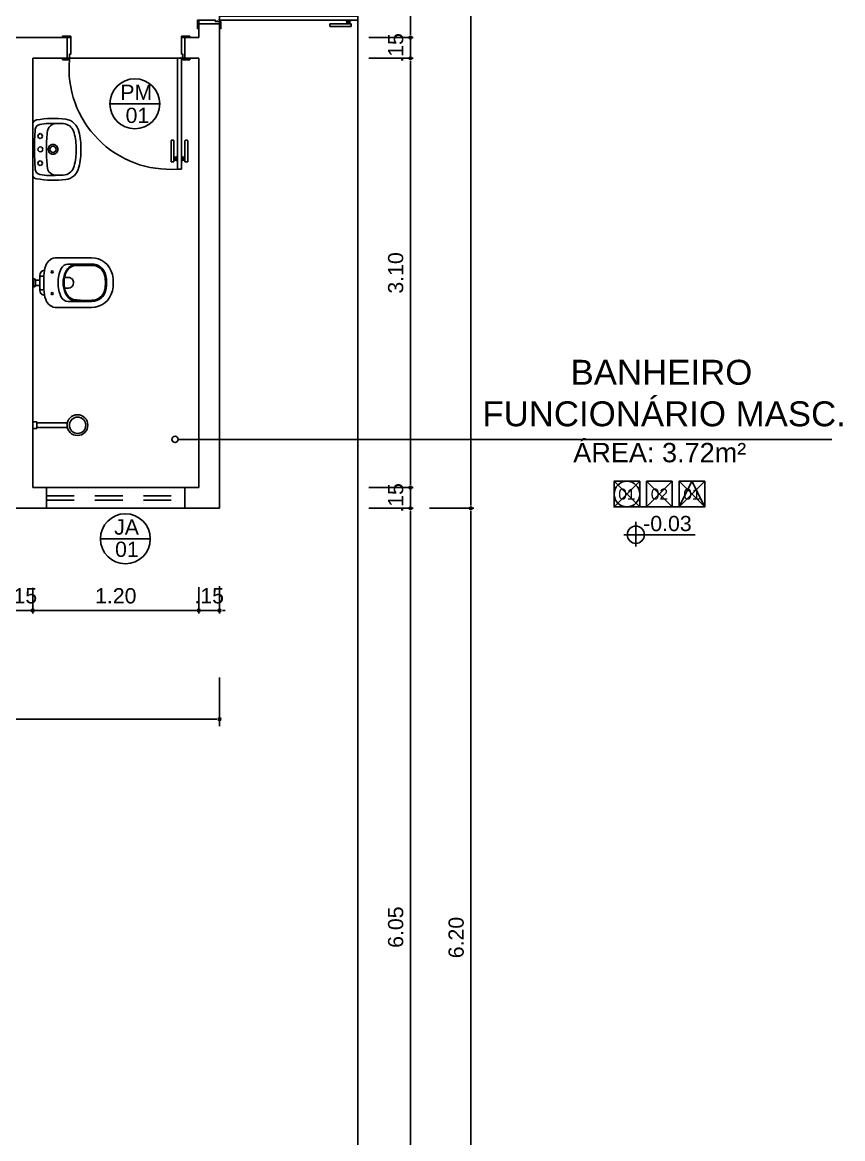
# Model space of a CAD drawing. Header units: millimetres. Extents: x 2125 to 3408, y 1171 to 1686.
# Drawn here: x 2458.79 to 2464.71, y 1478.39 to 1486.45 of the extents above; entities that cross this region are included whole.
import ezdxf
from ezdxf.enums import TextEntityAlignment as Align

# ---------------------------------------------------------------- set-up
doc = ezdxf.new("R2010")
doc.units = ezdxf.units.MM
doc.linetypes.add('CONTORNO_QUADRO_T', pattern=[0.35, 0.2, -0.15])
for name, color, linetype in [('at_Entity', 7, 'Continuous'), ('CALÇADA', 252, 'Continuous'), ('cotas', 7, 'Continuous'), ('ESQUADRIA', 3, 'Continuous'), ('ESQUADRIAS', 7, 'Continuous'), ('Esquadrias portas', 7, 'Continuous'), ('JANELA2', 1, 'Continuous'), ('Layout_Equipamentos', 7, 'Continuous'), ('PAREDE', 4, 'Continuous'), ('soleira piso', 7, 'Continuous'), ('TEXTO01', 7, 'Continuous'), ('TEXTO02', 3, 'Continuous'), ('TEXTO03', 2, 'Continuous'), ('TEXTO_ESP_FORRO', 62, 'Continuous'), ('TEXTO_ESP_PAREDES', 10, 'Continuous'), ('TEXTO_ESP_PISO', 150, 'Continuous')]:
    doc.layers.add(name, color=color, linetype=linetype)
doc.styles.add('ARIAL', font='sanss___.ttf')
doc.styles.add('ROMANS', font='arial.ttf')
doc.styles.add('TEXTO1', font='swissko.ttf', dxfattribs={"width": 0.6, "height": 0.1})
doc.dimstyles.new('ESCALA 50', dxfattribs={"dimtxt": 0.08, "dimasz": 0.02, "dimexe": 0.05, "dimexo": 0.05, "dimgap": 0.05, "dimtad": 1, "dimlfac": -10, "dimzin": 1, "dimdsep": 46, "dimtxsty": 'ROMANS', "dimblk1": 'PPC', "dimblk2": 'PPC', "dimsah": 1, "dimcen": 0.02, "dimclrd": 7, "dimclre": 7, "dimclrt": 3, "dimadec": 0, "dimazin": 0, "dimtfac": 1, "dimtix": 1, "dimtmove": 1, "dimatfit": 3, "dimldrblk": 'PPC', "dimfxl": 0, "dimtolj": 1, "dimtzin": 12, "dimarcsym": 0})
doc.dimstyles.new('ESCALA75', dxfattribs={"dimtxt": 0.11, "dimasz": 0.02, "dimexe": 0.02, "dimexo": 0.04, "dimgap": 0.05, "dimtad": 1, "dimzin": 4, "dimdsep": 46, "dimtxsty": 'ROMANS', "dimblk1": 'PPC', "dimblk2": 'PPC', "dimsah": 1, "dimcen": 0.02, "dimclrd": 7, "dimclre": 7, "dimclrt": 3, "dimazin": 1, "dimtfac": 1, "dimtix": 1, "dimtmove": 0, "dimatfit": 3, "dimldrblk": 'PPC', "dimfxl": 0, "dimtolj": 1, "dimtzin": 12, "dimarcsym": 0})

# ---------------------------------------------------------------- blocks, each defined once
blk = doc.blocks.new('P80_02')
at = {"layer": 'ESQUADRIAS', "color": 3, "linetype": 'Continuous'}
for p, q in [((-0.02, 0.6698), (-0.02, 0.8215)), ((0, 0.8215), (0, 0.6698)), ((0.023, 0.78), (0.023, 0.82)), ((0.057, 0.78), (0.057, 0.82)), ((0.08, 0.8215), (0.08, 0.6698)), ((0.1, 0.6698), (0.1, 0.8215)), ((-0.0035, 0.6668), (-0.0175, 0.6668)), ((0.0835, 0.6668), (0.0975, 0.6668))]:
    blk.add_line(p, q, dxfattribs=at)
at = {"layer": 'ESQUADRIAS', "color": 3}
for p, q in [((0, 0.8215), (-0.02, 0.8215)), ((0, 0.81), (0.023, 0.81)), ((0.023, 0.82), (0.025, 0.82)), ((0.057, 0.82), (0.055, 0.82)), ((0.08, 0.81), (0.057, 0.81)), ((0.08, 0.8215), (0.1, 0.8215)), ((0, 0.8), (0.023, 0.8)), ((0, 0.79), (0.023, 0.79)), ((0.023, 0.78), (0.025, 0.78)), ((0.057, 0.78), (0.055, 0.78)), ((0.08, 0.8), (0.057, 0.8)), ((0.08, 0.79), (0.057, 0.79))]:
    blk.add_line(p, q, dxfattribs=at)
at = {"layer": 'ESQUADRIAS', "color": 2}
for p, q in [((0.025, 0.075), (0.025, 0.875)), ((0.025, 0.875), (0.055, 0.875)), ((0.055, 0.875), (0.055, 0.075)), ((0.055, 0.075), (0.025, 0.075))]:
    blk.add_line(p, q, dxfattribs=at)
at = {"layer": 'ESQUADRIAS'}
for p, q in [((0.0165, 0.0585), (0.0165, 0.0615)), ((0.0315, 0.0735), (0.0285, 0.0735))]:
    blk.add_line(p, q, dxfattribs=at)
at = {"layer": 'ESQUADRIAS', "color": 3}
for points in [[(0.015, 0.085), (-0.035, 0.085), (-0.035, 0.075), (0.015, 0.075)], [(0.885, 0.085), (0.835, 0.085), (0.835, 0.075), (0.885, 0.075)], [(0.025, -0.075), (0, -0.075), (-0.035, -0.075), (-0.035, -0.085), (0.025, -0.085)], [(0.885, -0.075), (0.825, -0.075), (0.825, -0.085), (0.885, -0.085)]]:
    blk.add_lwpolyline(points, close=True, dxfattribs=at)
at = {"layer": 'ESQUADRIAS', "color": 2}
for points in [[(0.025, 0.045), (0.015, 0.045), (0.015, 0.075), (0, 0.075), (0, -0.075), (0.025, -0.075)], [(0.825, 0.045), (0.835, 0.045), (0.835, 0.075), (0.85, 0.075), (0.85, -0.075), (0.825, -0.075)]]:
    blk.add_lwpolyline(points, close=True, dxfattribs=at)
at = {"layer": 'ESQUADRIAS', "color": 1}
for points in [[(0.016, 0.0705, -0.236068), (0.015, 0.0725), (0.015, 0.07), (0.015, 0.05), (0.016, 0.05)], [(0.0195, 0.074, 0.236068), (0.0175, 0.075), (0.02, 0.075), (0.04, 0.075), (0.04, 0.074)]]:
    blk.add_lwpolyline(points, format="xyb", close=True, dxfattribs=at)
at = {"layer": 'ESQUADRIAS'}
for points in [[(0.0173, 0.0625), (0.0165, 0.0615), (0.016, 0.0615)], [(0.0173, 0.0575), (0.0165, 0.0585), (0.016, 0.0585)], [(0.0173, 0.0596), (0.0175, 0.0596), (0.0175, 0.0575), (0.0173, 0.0575), (0.0173, 0.0625), (0.0175, 0.0625), (0.0175, 0.0604), (0.0173, 0.0604)], [(0.0275, 0.0727), (0.0285, 0.0735), (0.0285, 0.074)], [(0.0304, 0.0727), (0.0304, 0.0725), (0.0325, 0.0725), (0.0325, 0.0727), (0.0275, 0.0727), (0.0275, 0.0725), (0.0296, 0.0725), (0.0296, 0.0727)], [(0.0325, 0.0727), (0.0315, 0.0735), (0.0315, 0.074)]]:
    blk.add_lwpolyline(points, dxfattribs=at)
at = {"layer": 'ESQUADRIAS', "color": 1}
blk.add_circle((0.0175, 0.0725), 0.0025, dxfattribs=at)
at = {"layer": 'ESQUADRIAS'}
blk.add_arc((0.1085, 0.1477), 0.7292, 355.06362, 94.20651, dxfattribs=at)
at = {"layer": 'ESQUADRIAS', "color": 3, "linetype": 'Continuous'}
for centre, start, end in [((-0.017, 0.6698), 180, 260.53768), ((-0.003, 0.6698), 260.53768, 360), ((0.083, 0.6698), 180, 279.46232), ((0.097, 0.6698), 279.46232, 0)]:
    blk.add_arc(centre, 0.003, start, end, dxfattribs=at)
blk = doc.blocks.new('new block2')
at = {"layer": 'ESQUADRIAS', "color": 2}
for p, q in [((-0.09, 1.16), (-0.09, 0.16)), ((-0.09, 1.16), (-0.06, 1.16)), ((-0.06, 0.16), (-0.06, 1.16)), ((-0.09, 0.16), (-0.06, 0.16))]:
    blk.add_line(p, q, dxfattribs=at)
at = {"layer": 'ESQUADRIAS', "color": 3, "linetype": 'Continuous'}
for p, q in [((-0.135, 0.9598), (-0.135, 1.1115)), ((-0.115, 1.1115), (-0.115, 0.9598)), ((-0.092, 1.07), (-0.092, 1.11)), ((-0.058, 1.07), (-0.058, 1.11)), ((-0.035, 1.1115), (-0.035, 0.9598)), ((-0.015, 0.9598), (-0.015, 1.1115)), ((-0.1185, 0.9568), (-0.1325, 0.9568)), ((-0.0315, 0.9568), (-0.0175, 0.9568))]:
    blk.add_line(p, q, dxfattribs=at)
at = {"layer": 'ESQUADRIAS', "color": 3}
for p, q in [((-0.115, 1.1115), (-0.135, 1.1115)), ((-0.115, 1.1), (-0.092, 1.1)), ((-0.115, 1.09), (-0.092, 1.09)), ((-0.115, 1.08), (-0.092, 1.08)), ((-0.092, 1.11), (-0.09, 1.11)), ((-0.092, 1.07), (-0.09, 1.07)), ((-0.058, 1.11), (-0.06, 1.11)), ((-0.058, 1.07), (-0.06, 1.07)), ((-0.035, 1.1), (-0.058, 1.1)), ((-0.035, 1.09), (-0.058, 1.09)), ((-0.035, 1.08), (-0.058, 1.08)), ((-0.035, 1.1115), (-0.015, 1.1115))]:
    blk.add_line(p, q, dxfattribs=at)
at = {"layer": 'ESQUADRIAS'}
for p, q in [((-0.0665, 0.1585), (-0.0635, 0.1585)), ((-0.0515, 0.1435), (-0.0515, 0.1465))]:
    blk.add_line(p, q, dxfattribs=at)
at = {"layer": 'ESQUADRIAS', "color": 3}
for points in [[(-1.12, 0.17), (-1.07, 0.17), (-1.07, 0.16), (-1.12, 0.16)], [(-0.05, 0.17), (0, 0.17), (0, 0.16), (-0.05, 0.16)], [(-1.12, 0.01), (-1.06, 0.01), (-1.06, 0), (-1.12, 0)], [(-0.06, 0.01), (-0.035, 0.01), (0, 0.01), (0, 0), (-0.06, 0)]]:
    blk.add_lwpolyline(points, close=True, dxfattribs=at)
at = {"layer": 'ESQUADRIAS', "color": 2}
for points in [[(-1.06, 0.13), (-1.07, 0.13), (-1.07, 0.16), (-1.085, 0.16), (-1.085, 0.01), (-1.06, 0.01)], [(-0.06, 0.13), (-0.05, 0.13), (-0.05, 0.16), (-0.035, 0.16), (-0.035, 0.01), (-0.06, 0.01)]]:
    blk.add_lwpolyline(points, close=True, dxfattribs=at)
at = {"layer": 'ESQUADRIAS', "color": 1}
for points in [[(-0.0545, 0.159, -0.236068), (-0.0525, 0.16), (-0.055, 0.16), (-0.075, 0.16), (-0.075, 0.159)], [(-0.051, 0.1555, 0.236068), (-0.05, 0.1575), (-0.05, 0.155), (-0.05, 0.135), (-0.051, 0.135)]]:
    blk.add_lwpolyline(points, format="xyb", close=True, dxfattribs=at)
at = {"layer": 'ESQUADRIAS'}
for points in [[(-0.0675, 0.1577), (-0.0665, 0.1585), (-0.0665, 0.159)], [(-0.0654, 0.1577), (-0.0654, 0.1575), (-0.0675, 0.1575), (-0.0675, 0.1577), (-0.0625, 0.1577), (-0.0625, 0.1575), (-0.0646, 0.1575), (-0.0646, 0.1577)], [(-0.0625, 0.1577), (-0.0635, 0.1585), (-0.0635, 0.159)], [(-0.0523, 0.1446), (-0.0525, 0.1446), (-0.0525, 0.1425), (-0.0523, 0.1425), (-0.0523, 0.1475), (-0.0525, 0.1475), (-0.0525, 0.1454), (-0.0523, 0.1454)], [(-0.0523, 0.1475), (-0.0515, 0.1465), (-0.051, 0.1465)], [(-0.0523, 0.1425), (-0.0515, 0.1435), (-0.051, 0.1435)]]:
    blk.add_lwpolyline(points, dxfattribs=at)
at = {"layer": 'ESQUADRIAS', "color": 1}
blk.add_circle((-0.0525, 0.1575), 0.0025, dxfattribs=at)
at = {"layer": 'ESQUADRIAS', "color": 3, "linetype": 'Continuous'}
for centre, start, end in [((-0.132, 0.9598), 180, 260.53768), ((-0.118, 0.9598), 260.53768, 360), ((-0.032, 0.9598), 180, 279.46232), ((-0.018, 0.9598), 279.46232, 0)]:
    blk.add_arc(centre, 0.003, start, end, dxfattribs=at)
at = {"layer": 'Esquadrias portas'}
blk.add_arc((-0.0469, 0.1373), 1.0236, 92.41211, 178.17437, dxfattribs=at)
blk = doc.blocks.new('new block4')
at = {"layer": 'TEXTO01'}
h = blk.add_hatch(dxfattribs=at)
h.set_pattern_fill('ANGLE', color=256)
h.set_pattern_definition([(0, (-2260.456, -913.906), (0, 6.985), [5.08, -1.905]), (90, (-2260.456, -913.906), (-6.985, 4e-16), [5.08, -1.905])])
h.paths.add_polyline_path([(0, 0), (0, -0.0624, 0.414214), (0.0624, 0)])
h.paths.add_polyline_path([(0, 0), (0, 0.0624, 0.414214), (-0.0624, 0)])
for q in [(0, 0.093), (-0.0862, 0), (0.4292, 0), (0, -0.0852)]:
    blk.add_line((0, 0), q, dxfattribs=at)
blk.add_circle((0, 0), 0.0624, dxfattribs=at)
blk = doc.blocks.new('new block9')
at = {"layer": 'Layout_Equipamentos'}
for p, q in [((-0.0255, 0.3243), (-0.0255, 0.2943)), ((0.0245, 0.2943), (0.0245, 0.3243)), ((-0.0255, 0.2943), (0.0245, 0.2943)), ((-0.0165, 0.2943), (-0.0165, 0.0743)), ((0.0155, 0.2943), (0.0155, 0.0743))]:
    blk.add_line(p, q, dxfattribs=at)
for centre, radius in [((-0.0008, 0.001), 0.075), ((0, 0), 0.059)]:
    blk.add_circle(centre, radius, dxfattribs=at)
blk = doc.blocks.new('new block13')
at = {"layer": 'at_Entity', "color": 0}
for p, q in [((-0.0317, 0), (0.0317, 0)), ((0.0529, -0.0508), (-0.0529, -0.0508)), ((-0.0487, -0.0804), (-0.0487, -0.0603)), ((-0.0307, -0.0063), (0.0286, -0.0063)), ((-0.0212, -0.0508), (-0.0212, -0.019)), ((-0.0212, -0.019), (0.019, -0.019)), ((0.019, -0.0508), (0.019, -0.019)), ((0.0487, -0.0603), (0.0487, -0.0806)), ((-0.182, -0.4243), (-0.182, -0.1746)), ((-0.0386, -0.2575), (-0.0386, -0.23)), ((0.0376, -0.2302), (0.0376, -0.2575)), ((0.1778, -0.1746), (0.1778, -0.4243))]:
    blk.add_line(p, q, dxfattribs=at)
for centre, radius, start, end in [((-0.0434, -0.329), 0.2486, 92.04895, 109.14504), ((-0.054, -0.0898), 0.0391, 88.4183, 173.44927), ((-0.0024, -1.4753), 1.3956, 87.9511, 92.0489), ((-0.0391, -0.0603), 0.00952, 90, 180), ((-0.0212, -0.0095), 0.00952, 180, 270), ((0.019, -0.0095), 0.00952, 270, 0), ((0.0391, -0.0603), 0.00952, 360, 90), ((0.0393, -0.3283), 0.2479, 70.84273, 88.10915), ((0.052, -0.0896), 0.0388, 5.57545, 88.62977), ((-0.0972, -0.1743), 0.0848, 109.07892, 180.19973), ((-0.0794, -0.1407), 0.00741, 90, 180), ((-0.0794, -0.1407), 0.00741, 180, 270), ((-0.0794, -0.1407), 0.00741, 360, 90), ((-0.0794, -0.1407), 0.00741, 270, 0), ((0.0772, -0.1407), 0.00741, 90, 180), ((0.0772, -0.1407), 0.00741, 180, 270), ((0.0772, -0.1407), 0.00741, 360, 90), ((0.0772, -0.1407), 0.00741, 270, 0), ((0.093, -0.1743), 0.0848, 359.80026, 70.92109), ((-0.0408, -0.3242), 0.0949, 113.57268, 176.73291), ((-0.0815, -0.255), 0.054, 114.96096, 180.90637), ((-0.0434, -0.3185), 0.0836, 110.86304, 180.23624), ((-0.0011, -0.4276), 0.2444, 90, 114.96061), ((-0.0048, -0.3879), 0.1679, 88.71824, 116.14042), ((-0.0115, -0.383), 0.1554, 100.31332, 113.389), ((-0.0011, -0.4264), 0.2, 90, 101.01713), ((0.0027, -0.3879), 0.1679, 63.86138, 91.27996), ((-0.0011, -0.4264), 0.1999, 78.98071, 90.00216), ((-0.001, -0.4276), 0.2444, 65.03909, 90.00031), ((0.021, -0.3344), 0.1055, 63.00165, 81.19506), ((0.0391, -0.3185), 0.0836, 359.76378, 69.13694), ((0.0398, -0.3228), 0.0932, 2.44256, 66.73357), ((0.0794, -0.255), 0.054, 359.09364, 65.03903), ((-8.9781, -0.2835), 8.8426, 359.07167, 0.18792), ((-5.7851, -0.3984), 5.6587, 359.71033, 0.80566), ((-0.003, -0.2599), 0.0357, 176.04448, 272.34457), ((-0.0016, -0.2564), 0.0391, 270.00275, 0), ((-0.525, -0.3855), 0.6512, 356.35133, 5.87799), ((9.2796, -0.3417), 9.1467, 179.46215, 180.53334), ((-0.0265, -0.4243), 0.1555, 180.0055, 257.29432), ((-0.0313, -0.426), 0.1054, 180.42333, 258.8896), ((-0.0333, -0.4294), 0.0932, 178.50021, 259.65589), ((0.0307, -0.4285), 0.0942, 280.56886, 0.92835), ((0.0307, -0.4285), 0.1026, 280.56885, 0.92836), ((0.0222, -0.4243), 0.1555, 282.71283, 359.99834), ((-0.001, -0.2579), 0.2762, 259.43664, 269.99959), ((-0.0014, -0.2601), 0.2655, 259.43664, 270.00277), ((-0.0021, -0.2455), 0.2801, 270.13603, 280.28493), ((-0.0011, -0.2581), 0.2759, 270, 280.57699), ((-0.0021, -0.2899), 0.292, 258.43496, 281.56825)]:
    blk.add_arc(centre, radius, start, end, dxfattribs=at)
at = {"layer": 'Layout_Equipamentos'}
for p, q in [((-0.0307, -0.0095), (-0.0307, 0)), ((0.0286, -0.0095), (0.0286, 0))]:
    blk.add_line(p, q, dxfattribs=at)
blk = doc.blocks.new('new block12')
at = {"layer": 'at_Entity', "color": 0}
for p, q in [((-0.1904, 0), (0, 0)), ((-0.1143, 0.055), (-0.1079, 0.0656)), ((-0.1079, 0.0423), (-0.1143, 0.055)), ((-0.1079, 0.0656), (-0.0973, 0.0719)), ((-0.0973, 0.036), (-0.1079, 0.0423)), ((-0.0973, 0.0719), (-0.0846, 0.0656)), ((-0.0846, 0.0423), (-0.0973, 0.036)), ((-0.0846, 0.0656), (-0.0804, 0.055)), ((-0.0804, 0.055), (-0.0846, 0.0423)), ((-0.0635, 0), (0.1248, 0)), ((0, 0), (0.1926, 0)), ((0.0825, 0.055), (0.0868, 0.0656)), ((0.0868, 0.0423), (0.0825, 0.055)), ((0.0868, 0.0656), (0.0995, 0.0719)), ((0.0995, 0.036), (0.0868, 0.0423)), ((0.0995, 0.0719), (0.11, 0.0656)), ((0.11, 0.0423), (0.0995, 0.036)), ((0.11, 0.0656), (0.1164, 0.055)), ((0.1164, 0.055), (0.11, 0.0423))]:
    blk.add_line(p, q, dxfattribs=at)
for centre, radius, start, end in [((-0.1037, 0.2192), 0.1175, 102.51398, 169.94425), ((-0.0119, -0.1249), 0.4735, 88.69805, 104.42194), ((0.0099, -0.1255), 0.4741, 75.63679, 91.34148), ((0.1075, 0.2249), 0.1107, 7.71962, 79.59246), ((-0.1021, 0.2163), 0.0847, 102.94607, 167.28087), ((0.0138, -0.2613), 0.5766, 91.35244, 103.5038), ((-0.0133, -0.2572), 0.5725, 76.4579, 88.69664), ((0.1052, 0.222), 0.0784, 8.41938, 78.38368), ((0.5296, 0.1532), 0.7539, 173.41338, 189.69292), ((0.4249, 0.1494), 0.6136, 177.32306, 189.24154), ((0.1228, 0.188), 0.311, 171.32208, 181.82646), ((-0.1166, 0.1739), 0.0716, 176.60246, 219.59969), ((-0.0011, 0.1471), 0.0349, 150.00315, 209.99685), ((-0.0011, 0.1471), 0.0349, 90, 149.99293), ((-0.0011, 0.1471), 0.0222, 90, 180), ((-0.0011, 0.1471), 0.0349, 29.99676, 89.99928), ((-0.0011, 0.1471), 0.0222, 360, 90), ((-0.0011, 0.1471), 0.0349, 330.00315, 29.99685), ((0.1078, 0.1732), 0.0781, 324.65246, 2.83944), ((-0.2623, 0.1317), 0.4504, 349.78202, 5.79718), ((-0.1329, 0.1882), 0.3189, 357.99462, 8.16964), ((-0.5309, 0.1535), 0.7531, 350.27914, 6.57653), ((-0.1209, 0.1714), 0.0667, 220.34381, 269.44866), ((0.0021, 1.5743), 1.4748, 265.18956, 269.93912), ((-0.0011, 0.1471), 0.0349, 209.99676, 269.99928), ((-0.0011, 0.1471), 0.0222, 180, 270), ((-0.0011, 0.1471), 0.0222, 270.00968, 360), ((-0.0011, 0.1471), 0.0349, 270, 329.99293), ((-0.001, 1.4521), 1.3526, 270.02076, 275.09507), ((0.1226, 0.1679), 0.0631, 266.77318, 320.7547), ((-0.1647, 0.0446), 0.0522, 200.54167, 238.93005), ((-0.1427, 0.0567), 0.0385, 188.75581, 265.61268), ((-0.0074, 1.7284), 1.7156, 265.3753, 270.21026), ((-0.0011, 0.0561), 0.018, 150.01278, 209.98722), ((-0.0011, 0.0561), 0.018, 90, 150.03984), ((-0.0011, 0.0561), 0.018, 210.01908, 270.03665), ((-0.001, 0.0561), 0.018, 30.01908, 90.03665), ((-0.0011, 0.0561), 0.018, 270, 330.03984), ((-0.0011, 1.8918), 1.879, 270, 274.41438), ((-0.0011, 0.0561), 0.018, 330.01278, 29.98722), ((0.1414, 0.0585), 0.0402, 273.11398, 350.39284), ((0.1736, 0.034), 0.0386, 297.86727, 348.56925)]:
    blk.add_arc(centre, radius, start, end, dxfattribs=at)
blk = doc.blocks.new('Esp_Pis_Par_For_Esc100')
at = {"layer": 'DEFPOINTS'}
for p, q in [((0, 0.37), (0.37, 0)), ((0.37, 0.37), (0, 0)), ((0.47, 0.37), (0.84, 0)), ((0.84, 0.37), (0.47, 0)), ((0.94, 0.37), (1.31, 0)), ((1.31, 0.37), (0.94, 0)), ((0.47, 0), (0.37, 0)), ((0.94, 0), (0.84, 0))]:
    blk.add_line(p, q, dxfattribs=at)
for points in [[(0.37, 0.37), (0.37, 0), (0, 0), (0, 0.37)], [(1.31, 0.37), (1.31, 0), (0.94, 0), (0.94, 0.37)]]:
    blk.add_lwpolyline(points, close=True, dxfattribs=at)
at = {"layer": 'TEXTO_ESP_FORRO'}
blk.add_lwpolyline([(0.94, 0), (1.125, 0.37), (1.31, 0)], close=True, dxfattribs=at)
at = {"layer": 'TEXTO_ESP_PAREDES'}
blk.add_lwpolyline([(0.84, 0.37), (0.84, 0), (0.47, 0), (0.47, 0.37)], close=True, dxfattribs=at)
at = {"layer": 'TEXTO_ESP_PISO'}
blk.add_circle((0.185, 0.185), 0.185, dxfattribs=at)
at = {"layer": 'TEXTO_ESP_FORRO', "color": 3, "linetype": 'ByBlock', "style": 'ARIAL', "text_generation_flag": 6}
blk.add_attdef('FOR', text='', height=0.16, rotation=180, dxfattribs=at).set_placement((1.125, 0.185), align=Align.MIDDLE_CENTER)
at = {"layer": 'TEXTO_ESP_PAREDES', "color": 3, "linetype": 'ByBlock', "ltscale": 0.0001, "style": 'ARIAL', "text_generation_flag": 6}
blk.add_attdef('PAR', text='', height=0.16, rotation=180, dxfattribs=at).set_placement((0.655, 0.185), align=Align.MIDDLE_CENTER)
at = {"layer": 'TEXTO_ESP_PISO', "color": 3, "linetype": 'ByBlock', "style": 'ARIAL', "text_generation_flag": 6}
blk.add_attdef('PIS', text='', height=0.16, rotation=180, dxfattribs=at).set_placement((0.185, 0.185), align=Align.MIDDLE_CENTER)
blk = doc.blocks.new('PPC')
at = {"color": 2}
blk.add_circle((0, 0), 0.5, dxfattribs=at)
blk = doc.blocks.new('*D295')
at = {"layer": 'cotas', "color": 7, "lineweight": -2, "transparency": 16777216}
for p, q in [((2461.5919, 1483.1109), (2461.5919, 1483.1309)), ((2461.2919, 1483.0909), (2461.6119, 1483.0909)), ((2461.5919, 1482.9409), (2461.5919, 1483.0909)), ((2461.2919, 1482.9409), (2461.6119, 1482.9409)), ((2461.5919, 1482.9209), (2461.5919, 1482.9009))]:
    blk.add_line(p, q, dxfattribs=at)
at = {"layer": 'DEFPOINTS', "color": 0, "transparency": 16777216}
for p in [(2460.0629, 1483.0909), (2461.5919, 1483.0909), (2460.0629, 1482.9409)]:
    blk.add_point(p, dxfattribs=at)
at = {"layer": 'cotas', "color": 7, "lineweight": -2, "transparency": 16777216, "xscale": 0.02, "yscale": 0.02, "zscale": 0.02}
for p, rotation in [((2461.5919, 1483.0909), 270), ((2461.5919, 1482.9409), 90)]:
    blk.add_blockref('PPC', p, dxfattribs=dict(at, rotation=rotation))
at = {"layer": 'cotas', "color": 3, "transparency": 16777216, "insert": (2461.4857, 1483.0159), "char_height": 0.11, "attachment_point": 5, "rotation": 90, "style": 'ROMANS'}
blk.add_mtext('\\A1;.15', dxfattribs=at)
blk = doc.blocks.new('*D296')
at = {"layer": 'cotas', "color": 7, "lineweight": -2, "transparency": 16777216}
for p, q in [((2461.2919, 1486.1909), (2461.6119, 1486.1909)), ((2461.5919, 1483.1109), (2461.5919, 1486.1709)), ((2461.2919, 1483.0909), (2461.6119, 1483.0909))]:
    blk.add_line(p, q, dxfattribs=at)
at = {"layer": 'DEFPOINTS', "color": 0, "transparency": 16777216}
for p in [(2460.0629, 1486.1909), (2461.5919, 1486.1909), (2460.0629, 1483.0909)]:
    blk.add_point(p, dxfattribs=at)
at = {"layer": 'cotas', "color": 7, "lineweight": -2, "transparency": 16777216, "xscale": 0.02, "yscale": 0.02, "zscale": 0.02}
for p, rotation in [((2461.5919, 1486.1909), 90), ((2461.5919, 1483.0909), 270)]:
    blk.add_blockref('PPC', p, dxfattribs=dict(at, rotation=rotation))
at = {"layer": 'cotas', "color": 3, "transparency": 16777216, "insert": (2461.4857, 1484.6409), "char_height": 0.11, "attachment_point": 5, "rotation": 90, "style": 'ROMANS'}
blk.add_mtext('\\A1;3.10', dxfattribs=at)
blk = doc.blocks.new('*D297')
at = {"layer": 'cotas', "color": 7, "lineweight": -2, "transparency": 16777216}
for p, q in [((2461.2919, 1486.3409), (2461.6119, 1486.3409)), ((2461.5919, 1486.3609), (2461.5919, 1486.3809)), ((2461.5919, 1486.1909), (2461.5919, 1486.3409)), ((2461.2919, 1486.1909), (2461.6119, 1486.1909)), ((2461.5919, 1486.1709), (2461.5919, 1486.1509))]:
    blk.add_line(p, q, dxfattribs=at)
at = {"layer": 'DEFPOINTS', "color": 0, "transparency": 16777216}
for p in [(2460.0629, 1486.3409), (2461.5919, 1486.3409), (2460.0629, 1486.1909)]:
    blk.add_point(p, dxfattribs=at)
at = {"layer": 'cotas', "color": 7, "lineweight": -2, "transparency": 16777216, "xscale": 0.02, "yscale": 0.02, "zscale": 0.02}
for p, rotation in [((2461.5919, 1486.3409), 270), ((2461.5919, 1486.1909), 90)]:
    blk.add_blockref('PPC', p, dxfattribs=dict(at, rotation=rotation))
at = {"layer": 'cotas', "color": 3, "transparency": 16777216, "insert": (2461.4857, 1486.2659), "char_height": 0.11, "attachment_point": 5, "rotation": 90, "style": 'ROMANS'}
blk.add_mtext('\\A1;.15', dxfattribs=at)
blk = doc.blocks.new('*D298')
at = {"layer": 'cotas', "color": 7, "lineweight": -2, "transparency": 16777216}
for p, q in [((2461.2919, 1488.3409), (2461.6119, 1488.3409)), ((2461.5919, 1486.3609), (2461.5919, 1488.3209)), ((2461.2919, 1486.3409), (2461.6119, 1486.3409))]:
    blk.add_line(p, q, dxfattribs=at)
at = {"layer": 'DEFPOINTS', "color": 0, "transparency": 16777216}
for p in [(2460.0629, 1488.3409), (2461.5919, 1488.3409), (2460.0629, 1486.3409)]:
    blk.add_point(p, dxfattribs=at)
at = {"layer": 'cotas', "color": 7, "lineweight": -2, "transparency": 16777216, "xscale": 0.02, "yscale": 0.02, "zscale": 0.02}
for p, rotation in [((2461.5919, 1488.3409), 90), ((2461.5919, 1486.3409), 270)]:
    blk.add_blockref('PPC', p, dxfattribs=dict(at, rotation=rotation))
at = {"layer": 'cotas', "color": 3, "transparency": 16777216, "insert": (2461.4857, 1487.3409), "char_height": 0.11, "attachment_point": 5, "rotation": 90, "style": 'ROMANS'}
blk.add_mtext('\\A1;2.00', dxfattribs=at)
blk = doc.blocks.new('*D227')
at = {"layer": 'cotas', "color": 7, "lineweight": -2, "transparency": 16777216}
for p, q in [((2458.7129, 1482.3716), (2458.7129, 1482.1823)), ((2458.8629, 1482.3655), (2458.8629, 1482.1823)), ((2458.6929, 1482.2023), (2458.6729, 1482.2023)), ((2458.7129, 1482.2023), (2458.8629, 1482.2023)), ((2458.8829, 1482.2023), (2458.9029, 1482.2023))]:
    blk.add_line(p, q, dxfattribs=at)
at = {"layer": 'DEFPOINTS', "color": 0, "transparency": 16777216}
for p in [(2458.7129, 1482.4116), (2458.8629, 1482.4055), (2458.8629, 1482.2023)]:
    blk.add_point(p, dxfattribs=at)
at = {"layer": 'cotas', "color": 7, "lineweight": -2, "transparency": 16777216, "xscale": 0.02, "yscale": 0.02, "zscale": 0.02}
blk.add_blockref('PPC', (2458.7129, 1482.2023), dxfattribs=at)
at = {"layer": 'cotas', "color": 7, "lineweight": -2, "transparency": 16777216, "xscale": 0.02, "yscale": 0.02, "zscale": 0.02, "rotation": 180}
blk.add_blockref('PPC', (2458.8629, 1482.2023), dxfattribs=at)
at = {"layer": 'cotas', "color": 3, "transparency": 16777216, "insert": (2458.7879, 1482.3085), "char_height": 0.11, "attachment_point": 5, "style": 'ROMANS'}
blk.add_mtext('\\A1;.15', dxfattribs=at)
blk = doc.blocks.new('*D228')
at = {"layer": 'cotas', "color": 7, "lineweight": -2, "transparency": 16777216}
for p, q in [((2460.0629, 1482.3716), (2460.0629, 1482.1823)), ((2458.8629, 1482.3655), (2458.8629, 1482.1823)), ((2458.8829, 1482.2023), (2460.0429, 1482.2023))]:
    blk.add_line(p, q, dxfattribs=at)
at = {"layer": 'DEFPOINTS', "color": 0, "transparency": 16777216}
for p in [(2458.8629, 1482.4055), (2460.0629, 1482.4116), (2460.0629, 1482.2023)]:
    blk.add_point(p, dxfattribs=at)
at = {"layer": 'cotas', "color": 7, "lineweight": -2, "transparency": 16777216, "xscale": 0.02, "yscale": 0.02, "zscale": 0.02, "rotation": 180}
blk.add_blockref('PPC', (2458.8629, 1482.2023), dxfattribs=at)
at = {"layer": 'cotas', "color": 7, "lineweight": -2, "transparency": 16777216, "xscale": 0.02, "yscale": 0.02, "zscale": 0.02}
blk.add_blockref('PPC', (2460.0629, 1482.2023), dxfattribs=at)
at = {"layer": 'cotas', "color": 3, "transparency": 16777216, "insert": (2459.4629, 1482.3085), "char_height": 0.11, "attachment_point": 5, "style": 'ROMANS'}
blk.add_mtext('\\A1;1.20', dxfattribs=at)
blk = doc.blocks.new('*D229')
at = {"layer": 'cotas', "color": 7, "lineweight": -2, "transparency": 16777216}
for p, q in [((2460.0629, 1482.3716), (2460.0629, 1482.1823)), ((2460.2129, 1482.3777), (2460.2129, 1482.1823)), ((2460.0429, 1482.2023), (2460.0229, 1482.2023)), ((2460.0629, 1482.2023), (2460.2129, 1482.2023)), ((2460.2329, 1482.2023), (2460.2529, 1482.2023))]:
    blk.add_line(p, q, dxfattribs=at)
at = {"layer": 'DEFPOINTS', "color": 0, "transparency": 16777216}
for p in [(2460.0629, 1482.4116), (2460.2129, 1482.4177), (2460.2129, 1482.2023)]:
    blk.add_point(p, dxfattribs=at)
at = {"layer": 'cotas', "color": 7, "lineweight": -2, "transparency": 16777216, "xscale": 0.02, "yscale": 0.02, "zscale": 0.02}
blk.add_blockref('PPC', (2460.0629, 1482.2023), dxfattribs=at)
at = {"layer": 'cotas', "color": 7, "lineweight": -2, "transparency": 16777216, "xscale": 0.02, "yscale": 0.02, "zscale": 0.02, "rotation": 180}
blk.add_blockref('PPC', (2460.2129, 1482.2023), dxfattribs=at)
at = {"layer": 'cotas', "color": 3, "transparency": 16777216, "insert": (2460.1379, 1482.3085), "char_height": 0.11, "attachment_point": 5, "style": 'ROMANS'}
blk.add_mtext('\\A1;.15', dxfattribs=at)
blk = doc.blocks.new('*D313')
at = {"layer": 'cotas', "color": 7, "lineweight": -2, "transparency": 16777216}
for p, q in [((2461.2919, 1482.9409), (2461.6119, 1482.9409)), ((2461.5919, 1482.9209), (2461.5919, 1476.9109)), ((2461.2919, 1476.8909), (2461.6119, 1476.8909))]:
    blk.add_line(p, q, dxfattribs=at)
at = {"layer": 'DEFPOINTS', "color": 0, "transparency": 16777216}
for p in [(2460.2129, 1482.9409), (2460.2129, 1476.8909), (2461.5919, 1476.8909)]:
    blk.add_point(p, dxfattribs=at)
at = {"layer": 'cotas', "color": 7, "lineweight": -2, "transparency": 16777216, "xscale": 0.02, "yscale": 0.02, "zscale": 0.02}
for p, rotation in [((2461.5919, 1482.9409), 90), ((2461.5919, 1476.8909), 270)]:
    blk.add_blockref('PPC', p, dxfattribs=dict(at, rotation=rotation))
at = {"layer": 'cotas', "color": 3, "transparency": 16777216, "insert": (2461.4857, 1479.9159), "char_height": 0.11, "attachment_point": 5, "rotation": 90, "style": 'ROMANS'}
blk.add_mtext('\\A1;6.05', dxfattribs=at)
blk = doc.blocks.new('*D334')
at = {"layer": 'DEFPOINTS', "color": 0, "transparency": 16777216}
for p in [(2460.2129, 1492.1409), (2460.2129, 1482.9409), (2462.0287, 1482.9409)]:
    blk.add_point(p, dxfattribs=at)
at = {"layer": 'PAREDE', "color": 7, "lineweight": -2, "transparency": 16777216}
for p, q in [((2461.7287, 1492.1409), (2462.0487, 1492.1409)), ((2462.0287, 1492.1209), (2462.0287, 1482.9609)), ((2461.7287, 1482.9409), (2462.0487, 1482.9409))]:
    blk.add_line(p, q, dxfattribs=at)
at = {"layer": 'PAREDE', "color": 7, "lineweight": -2, "transparency": 16777216, "xscale": 0.02, "yscale": 0.02, "zscale": 0.02}
for p, rotation in [((2462.0287, 1492.1409), 90), ((2462.0287, 1482.9409), 270)]:
    blk.add_blockref('PPC', p, dxfattribs=dict(at, rotation=rotation))
at = {"layer": 'PAREDE', "color": 3, "transparency": 16777216, "insert": (2461.9225, 1487.5409), "char_height": 0.11, "attachment_point": 5, "rotation": 90, "style": 'ROMANS'}
blk.add_mtext('\\A1;9.20', dxfattribs=at)
blk = doc.blocks.new('*D335')
at = {"layer": 'DEFPOINTS', "color": 0, "transparency": 16777216}
for p in [(2460.2129, 1482.9409), (2461.2129, 1476.7409), (2462.0287, 1476.7409)]:
    blk.add_point(p, dxfattribs=at)
at = {"layer": 'PAREDE', "color": 7, "lineweight": -2, "transparency": 16777216}
for p, q in [((2461.7287, 1482.9409), (2462.0487, 1482.9409)), ((2462.0287, 1482.9209), (2462.0287, 1476.7609)), ((2461.7287, 1476.7409), (2462.0487, 1476.7409))]:
    blk.add_line(p, q, dxfattribs=at)
at = {"layer": 'PAREDE', "color": 7, "lineweight": -2, "transparency": 16777216, "xscale": 0.02, "yscale": 0.02, "zscale": 0.02}
for p, rotation in [((2462.0287, 1482.9409), 90), ((2462.0287, 1476.7409), 270)]:
    blk.add_blockref('PPC', p, dxfattribs=dict(at, rotation=rotation))
at = {"layer": 'PAREDE', "color": 3, "transparency": 16777216, "insert": (2461.9225, 1479.8409), "char_height": 0.11, "attachment_point": 5, "rotation": 90, "style": 'ROMANS'}
blk.add_mtext('\\A1;6.20', dxfattribs=at)
blk = doc.blocks.new('*D1124')
at = {"color": 7, "lineweight": -2, "transparency": 16777216}
for p, q in [((2448.4129, 1481.7179), (2448.4129, 1481.3679)), ((2460.2129, 1481.7179), (2460.2129, 1481.3679)), ((2460.1929, 1481.4179), (2448.4329, 1481.4179))]:
    blk.add_line(p, q, dxfattribs=at)
at = {"layer": 'DEFPOINTS', "color": 0, "transparency": 16777216}
for p in [(2448.4129, 1484.3909), (2460.2129, 1482.9409), (2448.4129, 1481.4179)]:
    blk.add_point(p, dxfattribs=at)
at = {"color": 7, "lineweight": -2, "transparency": 16777216, "xscale": 0.02, "yscale": 0.02, "zscale": 0.02, "rotation": 180}
blk.add_blockref('PPC', (2448.4129, 1481.4179), dxfattribs=at)
at = {"color": 7, "lineweight": -2, "transparency": 16777216, "xscale": 0.02, "yscale": 0.02, "zscale": 0.02}
blk.add_blockref('PPC', (2460.2129, 1481.4179), dxfattribs=at)
at = {"color": 3, "transparency": 16777216, "insert": (2454.3129, 1481.5088), "char_height": 0.08, "attachment_point": 5, "style": 'ROMANS'}
blk.add_mtext('\\A1;11.80', dxfattribs=at)

msp = doc.modelspace()

# ---------------------------------------------------------------- hatches: boundary and pattern name
at = {"layer": 'TEXTO01'}
h = msp.add_hatch(dxfattribs=at)
h.set_pattern_fill('ANGLE', color=256)
h.set_pattern_definition([(0, (174.734, 600.833), (0, 6.985), [5.08, -1.905]), (90, (174.734, 600.833), (-6.985, 4e-16), [5.08, -1.905])])
h.paths.add_polyline_path([(2459.9141, 1483.4385, 1), (2459.8685, 1483.4385, 1)])

# ---------------------------------------------------------------- linework, layer by layer
at = {"layer": 'CALÇADA'}
msp.add_line((2461.2129, 1475.5409), (2461.2129, 1493.1409), dxfattribs=at)
at = {"layer": 'cotas'}
msp.add_line((2458.8629, 1482.2022), (2460.0629, 1482.2022), dxfattribs=at)
at = {"layer": 'ESQUADRIA', "linetype": 'CONTORNO_QUADRO_T'}
for p, q in [((2458.9629, 1483.0309), (2459.9629, 1483.0309)), ((2458.9629, 1483.0009), (2459.9629, 1483.0009))]:
    msp.add_line(p, q, dxfattribs=at)
at = {"layer": 'JANELA2'}
for p, q in [((2458.9629, 1483.0909), (2458.9629, 1482.9409)), ((2459.9629, 1483.0909), (2459.9629, 1482.9409))]:
    msp.add_line(p, q, dxfattribs=at)
at = {"layer": 'PAREDE', "linetype": 'Continuous'}
for p, q in [((2460.0629, 1486.3409), (2460.0629, 1486.4059)), ((2460.2129, 1486.4059), (2460.2129, 1482.9409)), ((2458.8629, 1486.1909), (2458.8629, 1483.0909)), ((2460.0629, 1486.1909), (2460.0629, 1483.0909))]:
    msp.add_line(p, q, dxfattribs=at)
at = {"layer": 'PAREDE'}
for p, q in [((2458.4979, 1486.3409), (2459.0779, 1486.3409)), ((2459.9979, 1486.3409), (2460.0629, 1486.3409)), ((2458.8629, 1486.1909), (2459.0779, 1486.1909)), ((2459.9979, 1486.1909), (2460.0629, 1486.1909)), ((2458.8629, 1483.0909), (2460.0629, 1483.0909)), ((2457.3629, 1482.9409), (2460.2129, 1482.9409))]:
    msp.add_line(p, q, dxfattribs=at)
at = {"layer": 'soleira piso'}
msp.add_line((2459.1279, 1486.1909), (2459.9079, 1486.1909), dxfattribs=at)
at = {"layer": 'TEXTO01'}
for p, q in [((2459.4202, 1485.8625), (2459.7809, 1485.8625)), ((2464.6373, 1483.4384), (2459.9141, 1483.4384)), ((2459.352, 1482.7211), (2459.7127, 1482.7211))]:
    msp.add_line(p, q, dxfattribs=at)
for centre, radius in [((2459.6006, 1485.8625), 0.1804), ((2459.8913, 1483.4385), 0.0228), ((2459.5323, 1482.7211), 0.1804)]:
    msp.add_circle(centre, radius, dxfattribs=at)

# ---------------------------------------------------------------- block references
at = {"layer": 'ESQUADRIAS', "rotation": 180}
msp.add_blockref('P80_02', (2459.9629, 1486.2659), dxfattribs=at)
at = {"layer": 'Layout_Equipamentos', "rotation": 270}
msp.add_blockref('new block12', (2458.8629, 1485.5325), dxfattribs=at)
at = {"layer": 'Layout_Equipamentos', "xscale": -1}
for name, p, rotation in [('new block13', (2458.8629, 1484.5686), 90.00000000008242), ('new block9', (2459.1872, 1483.5409), 90)]:
    msp.add_blockref(name, p, dxfattribs=dict(at, rotation=rotation))
at = {"layer": 'TEXTO01', "rotation": 270}
msp.add_blockref('new block2', (2460.0529, 1486.4059), dxfattribs=at)
at = {"layer": 'TEXTO01'}
msp.add_blockref('new block4', (2463.2203, 1482.7499), dxfattribs=at)
at = {"layer": 'TEXTO02', "xscale": 0.5, "yscale": 0.5, "zscale": 0.5}
msp.add_blockref('Esp_Pis_Par_For_Esc100', (2463.0632, 1482.951), dxfattribs=at).add_auto_attribs({'PIS': '01', 'PAR': '02', 'FOR': '01'})

# ---------------------------------------------------------------- texts
at = {"layer": 'cotas', "ltscale": 0.0001, "insert": (2463.1865, 1482.8861), "char_height": 0.11, "width": 0.503613, "attachment_point": 1, "style": 'TEXTO1'}
msp.add_mtext('\\pi0.08703;{\\fSansSerif|b0|i0|c2|p2;\\W1;-0.03}', dxfattribs=at)
at = {"layer": 'TEXTO01', "ltscale": 0.0001, "char_height": 0.11, "width": 0.330365, "attachment_point": 1, "style": 'TEXTO1'}
for s, insert in [('{\\fSansSerif|b0|i0|c2|p2;\\W1;PM}', (2459.4958, 1486.0005)), ('{\\fSansSerif|b0|i0|c2|p2;\\W1;01}', (2459.534, 1485.8341)), ('{\\fSansSerif|b0|i0|c2|p2;\\W1;JA}', (2459.4512, 1482.8606)), ('{\\fSansSerif|b0|i0|c2|p2;\\W1;01}', (2459.458, 1482.7))]:
    msp.add_mtext(s, dxfattribs=dict(at, insert=insert))
at = {"layer": 'TEXTO03', "ltscale": 0.0001, "insert": (2461.5828, 1484.0135), "char_height": 0.12, "width": 3.592802, "attachment_point": 1, "style": 'TEXTO1'}
msp.add_mtext('\\pi1.1658;{\\fSansSerif|b0|i0|c2|p2;\\H1.5x;\\W1;\\C2;BANHEIRO \\P\\pi0.52875;FUNCIONÁRIO MASC.\\P\\pi1.1854;\\H0.77777x;\\C3;ÁREA: 3.72m²}', dxfattribs=at)

# ---------------------------------------------------------------- dimensions: what is measured, and where the dimension line sits
dim = msp.add_linear_dim(base=(2448.4129, 1481.4179), p1=(2460.2129, 1482.9409), p2=(2448.4129, 1484.3909), dimstyle='ESCALA 50', override={"dimfxl": 0.3, "dimfxlon": 1})
dim.commit()
dim.dimension.update_dxf_attribs({"geometry": '*D1124', "text_midpoint": (2454.3129, 1481.5088)})
at = {"layer": 'cotas'}
for base, p1, p2, picture, middle in [((2461.5919, 1488.3409), (2460.0629, 1486.3409), (2460.0629, 1488.3409), '*D298', (2461.4857, 1487.3409)), ((2461.5919, 1486.3409), (2460.0629, 1486.1909), (2460.0629, 1486.3409), '*D297', (2461.4857, 1486.2659)), ((2461.5919, 1486.1909), (2460.0629, 1483.0909), (2460.0629, 1486.1909), '*D296', (2461.4857, 1484.6409)), ((2461.5919, 1483.0909), (2460.0629, 1482.9409), (2460.0629, 1483.0909), '*D295', (2461.4857, 1483.0159))]:
    dim = msp.add_linear_dim(base=base, p1=p1, p2=p2, angle=90, dimstyle='ESCALA75', override={"dimtmove": 1}, dxfattribs=at)
    dim.commit()
    dim.dimension.update_dxf_attribs({"geometry": picture, "text_midpoint": middle})
dim = msp.add_linear_dim(base=(2461.5919, 1476.8909), p1=(2460.2129, 1482.9409), p2=(2460.2129, 1476.8909), angle=90, dimstyle='ESCALA75', dxfattribs=at)
dim.commit()
dim.dimension.update_dxf_attribs({"geometry": '*D313', "text_midpoint": (2461.4857, 1479.9159)})
for base, p1, p2, picture, middle in [((2458.8629, 1482.2023), (2458.7129, 1482.4116), (2458.8629, 1482.4055), '*D227', (2458.7879, 1482.3085)), ((2460.0629, 1482.2023), (2458.8629, 1482.4055), (2460.0629, 1482.4116), '*D228', (2459.4629, 1482.3085)), ((2460.2129, 1482.2023), (2460.0629, 1482.4116), (2460.2129, 1482.4177), '*D229', (2460.1379, 1482.3085))]:
    dim = msp.add_linear_dim(base=base, p1=p1, p2=p2, dimstyle='ESCALA75', override={"dimtmove": 1}, dxfattribs=at)
    dim.commit()
    dim.dimension.update_dxf_attribs({"geometry": picture, "text_midpoint": middle})
at = {"layer": 'PAREDE'}
dim = msp.add_linear_dim(base=(2462.0287, 1482.9409), p1=(2460.2129, 1492.1409), p2=(2460.2129, 1482.9409), angle=90, dimstyle='ESCALA75', dxfattribs=at)
dim.commit()
dim.dimension.update_dxf_attribs({"geometry": '*D334', "text_midpoint": (2461.9225, 1487.5409)})
dim = msp.add_linear_dim(base=(2462.0287, 1476.7409), p1=(2460.2129, 1482.9409), p2=(2461.2129, 1476.7409), angle=90, dimstyle='ESCALA75', override={"dimtmove": 1}, dxfattribs=at)
dim.commit()
dim.dimension.update_dxf_attribs({"geometry": '*D335', "text_midpoint": (2461.9225, 1479.8409)})

doc.saveas('drawing.dxf')
